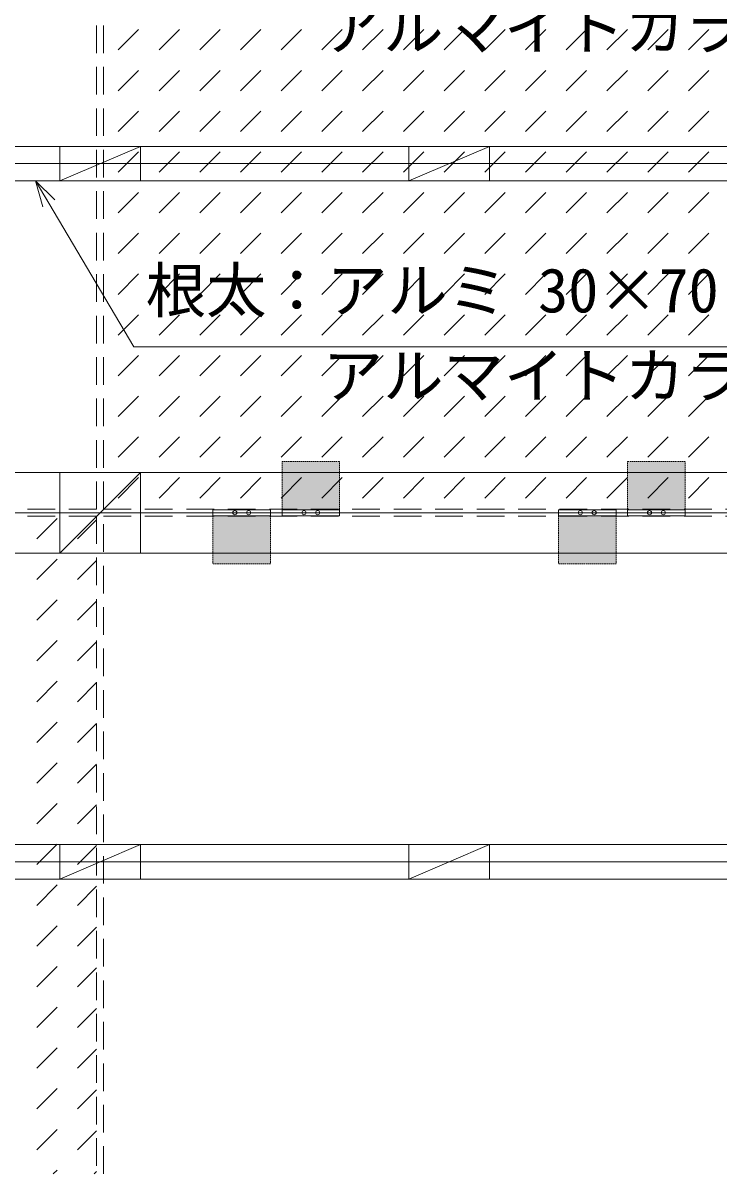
# Model space of a CAD drawing. Units: millimetres, scale not verified. Extents: x -4007 to 4007, y -2741 to 2832.
# Drawn here: x 933 to 1537, y 880 to 1879 of the extents above; entities that cross this region are included whole.
import ezdxf
from ezdxf.enums import TextEntityAlignment as Align

# ---------------------------------------------------------------- set-up
doc = ezdxf.new("R2010")
doc.units = ezdxf.units.MM
doc.header["$LTSCALE"] = 20
doc.linetypes.add('DASHED1', pattern=[1.8, 1.2, -0.6])
for name, color, linetype, lineweight in [('0-5_0', 7, 'Continuous', 9), ('0-8_A-B03-文字_書込_小', 7, 'Continuous', 9), ('0-9_A-E01-仕上太線', 5, 'Continuous', 9), ('0-A_0-A08-芯_他', 4, 'Continuous', 9), ('0-B_A-D08-下地_根太', 3, 'Continuous', 9), ('0-C_A-D09-金物_鋼材', 1, 'Continuous', 9), ('1-6_SUNPO_s', 4, 'Continuous', 9)]:
    doc.layers.add(name, color=color, linetype=linetype, lineweight=lineweight)
doc.styles.add('ＭＳ ゴシック', font='')
doc.styles.get('ＭＳ ゴシック').set_extended_font_data('MS Gothic')

# ---------------------------------------------------------------- blocks, each defined once
blk = doc.blocks.new('EPDM')
at = {"layer": '0-5_0'}
blk.add_line((-700, -300), (700, 300), dxfattribs=at)
blk.add_lwpolyline([(700, 300), (-700, 300), (-700, -300), (700, -300)], close=True, dxfattribs=at)
blk = doc.blocks.new('プレートB-P')
at = {"layer": '0-5_0', "color": 4, "linetype": 'DASHED1'}
for p, q in [((-888, -500), (-888, 500)), ((-52, 500), (-888, 500)), ((-52, -500), (-888, -500))]:
    blk.add_line(p, q, dxfattribs=at)
at = {"layer": '0-5_0'}
for p, q in [((52, 500), (-52, 500)), ((52, -500), (52, 500))]:
    blk.add_line(p, q, dxfattribs=at)
blk.add_lwpolyline([(52, -500), (-52, -500), (-52, 500)], dxfattribs=at)
for centre in [(0, 120), (0, -120)]:
    blk.add_circle(centre, 36, dxfattribs=at)
at = {"layer": '0-5_0', "color": 4}
blk.add_solid([(-52, 500), (-52, -500), (-888, 500), (-888, -500)], dxfattribs=at)
blk = doc.blocks.new('EPDM 70x70')
at = {"layer": '0-5_0'}
blk.add_line((-700, 700), (700, -700), dxfattribs=at)
blk.add_lwpolyline([(700, 700), (-700, 700), (-700, -700), (700, -700)], close=True, dxfattribs=at)
blk = doc.blocks.new('_Open30')
at = {"layer": '1-6_SUNPO_s'}
blk.add_line((0, 0), (-20, 0), dxfattribs=at)
blk.add_lwpolyline([(-20, 5.36), (0, 0), (-20, -5.36)], dxfattribs=at)

msp = doc.modelspace()

# ---------------------------------------------------------------- linework, layer by layer
at = {"layer": '0-8_A-B03-文字_書込_小'}
msp.add_lwpolyline([(1880.87, 1597.64), (1028.97, 1597.64), (951.31, 1728.66)], dxfattribs=at)
at = {"layer": '0-9_A-E01-仕上太線'}
for p, q in [((1015.52, 1855.21), (1033.19, 1872.89)), ((1050.87, 1855.21), (1068.55, 1872.89)), ((1086.23, 1855.21), (1103.91, 1872.89)), ((1121.58, 1855.21), (1139.26, 1872.89)), ((1156.94, 1855.21), (1174.62, 1872.89)), ((1192.29, 1855.21), (1209.97, 1872.89)), ((1227.65, 1855.21), (1245.33, 1872.89)), ((1263, 1855.21), (1280.68, 1872.89)), ((1298.36, 1855.21), (1316.04, 1872.89)), ((1333.71, 1855.21), (1351.39, 1872.89)), ((1369.07, 1855.21), (1386.75, 1872.89)), ((1404.43, 1855.21), (1422.1, 1872.89)), ((1439.78, 1855.21), (1457.46, 1872.89)), ((1475.14, 1855.21), (1492.81, 1872.89)), ((1510.49, 1855.21), (1528.17, 1872.89)), ((1015.52, 1819.86), (1033.19, 1837.54)), ((1050.87, 1819.86), (1068.55, 1837.54)), ((1086.23, 1819.86), (1103.91, 1837.54)), ((1121.58, 1819.86), (1139.26, 1837.54)), ((1156.94, 1819.86), (1174.62, 1837.54)), ((1192.29, 1819.86), (1209.97, 1837.54)), ((1227.65, 1819.86), (1245.33, 1837.54)), ((1263, 1819.86), (1280.68, 1837.54)), ((1298.36, 1819.86), (1316.04, 1837.54)), ((1333.71, 1819.86), (1351.39, 1837.54)), ((1369.07, 1819.86), (1386.75, 1837.54)), ((1404.43, 1819.86), (1422.1, 1837.54)), ((1439.78, 1819.86), (1457.46, 1837.54)), ((1475.14, 1819.86), (1492.81, 1837.54)), ((1510.49, 1819.86), (1528.17, 1837.54)), ((1015.52, 1784.5), (1033.19, 1802.18)), ((1050.87, 1784.5), (1068.55, 1802.18)), ((1086.23, 1784.5), (1103.91, 1802.18)), ((1121.58, 1784.5), (1139.26, 1802.18)), ((1156.94, 1784.5), (1174.62, 1802.18)), ((1192.29, 1784.5), (1209.97, 1802.18)), ((1227.65, 1784.5), (1245.33, 1802.18)), ((1263, 1784.5), (1280.68, 1802.18)), ((1298.36, 1784.5), (1316.04, 1802.18)), ((1333.71, 1784.5), (1351.39, 1802.18)), ((1369.07, 1784.5), (1386.75, 1802.18)), ((1404.43, 1784.5), (1422.1, 1802.18)), ((1439.78, 1784.5), (1457.46, 1802.18)), ((1475.14, 1784.5), (1492.81, 1802.18)), ((1510.49, 1784.5), (1528.17, 1802.18)), ((1015.52, 1749.15), (1033.19, 1766.83)), ((1050.87, 1749.15), (1068.55, 1766.83)), ((1086.23, 1749.15), (1103.91, 1766.83)), ((1121.58, 1749.15), (1139.26, 1766.83)), ((1156.94, 1749.15), (1174.62, 1766.83)), ((1192.29, 1749.15), (1209.97, 1766.83)), ((1227.65, 1749.15), (1245.33, 1766.83)), ((1263, 1749.15), (1280.68, 1766.83)), ((1298.36, 1749.15), (1316.04, 1766.83)), ((1333.71, 1749.15), (1351.39, 1766.83)), ((1369.07, 1749.15), (1386.75, 1766.83)), ((1404.43, 1749.15), (1422.1, 1766.83)), ((1439.78, 1749.15), (1457.46, 1766.83)), ((1475.14, 1749.15), (1492.81, 1766.83)), ((1510.49, 1749.15), (1528.17, 1766.83)), ((1015.52, 1713.79), (1033.19, 1731.47)), ((1050.87, 1713.79), (1068.55, 1731.47)), ((1086.23, 1713.79), (1103.91, 1731.47)), ((1121.58, 1713.79), (1139.26, 1731.47)), ((1156.94, 1713.79), (1174.62, 1731.47)), ((1192.29, 1713.79), (1209.97, 1731.47)), ((1227.65, 1713.79), (1245.33, 1731.47)), ((1263, 1713.79), (1280.68, 1731.47)), ((1298.36, 1713.79), (1316.04, 1731.47)), ((1333.71, 1713.79), (1351.39, 1731.47)), ((1369.07, 1713.79), (1386.75, 1731.47)), ((1404.43, 1713.79), (1422.1, 1731.47)), ((1439.78, 1713.79), (1457.46, 1731.47)), ((1475.14, 1713.79), (1492.81, 1731.47)), ((1510.49, 1713.79), (1528.17, 1731.47)), ((1015.52, 1678.44), (1033.19, 1696.11)), ((1050.87, 1678.44), (1068.55, 1696.11)), ((1086.23, 1678.44), (1103.91, 1696.11)), ((1121.58, 1678.44), (1139.26, 1696.11)), ((1156.94, 1678.44), (1174.62, 1696.11)), ((1192.29, 1678.44), (1209.97, 1696.11)), ((1227.65, 1678.44), (1245.33, 1696.11)), ((1263, 1678.44), (1280.68, 1696.11)), ((1298.36, 1678.44), (1316.04, 1696.11)), ((1333.71, 1678.44), (1351.39, 1696.11)), ((1369.07, 1678.44), (1386.75, 1696.11)), ((1404.43, 1678.44), (1422.1, 1696.11)), ((1439.78, 1678.44), (1457.46, 1696.11)), ((1475.14, 1678.44), (1492.81, 1696.11)), ((1510.49, 1678.44), (1528.17, 1696.11)), ((1015.52, 1643.08), (1033.19, 1660.76)), ((1050.87, 1643.08), (1068.55, 1660.76)), ((1086.23, 1643.08), (1103.91, 1660.76)), ((1121.58, 1643.08), (1139.26, 1660.76)), ((1156.94, 1643.08), (1174.62, 1660.76)), ((1192.29, 1643.08), (1209.97, 1660.76)), ((1227.65, 1643.08), (1245.33, 1660.76)), ((1263, 1643.08), (1280.68, 1660.76)), ((1298.36, 1643.08), (1316.04, 1660.76)), ((1333.71, 1643.08), (1351.39, 1660.76)), ((1369.07, 1643.08), (1386.75, 1660.76)), ((1404.43, 1643.08), (1422.1, 1660.76)), ((1439.78, 1643.08), (1457.46, 1660.76)), ((1475.14, 1643.08), (1492.81, 1660.76)), ((1510.49, 1643.08), (1528.17, 1660.76)), ((1015.52, 1607.73), (1033.19, 1625.4)), ((1050.87, 1607.73), (1068.55, 1625.4)), ((1086.23, 1607.73), (1103.91, 1625.4)), ((1121.58, 1607.73), (1139.26, 1625.4)), ((1156.94, 1607.73), (1174.62, 1625.4)), ((1192.29, 1607.73), (1209.97, 1625.4)), ((1227.65, 1607.73), (1245.33, 1625.4)), ((1263, 1607.73), (1280.68, 1625.4)), ((1298.36, 1607.73), (1316.04, 1625.4)), ((1333.71, 1607.73), (1351.39, 1625.4)), ((1369.07, 1607.73), (1386.75, 1625.4)), ((1404.43, 1607.73), (1422.1, 1625.4)), ((1439.78, 1607.73), (1457.46, 1625.4)), ((1475.14, 1607.73), (1492.81, 1625.4)), ((1510.49, 1607.73), (1528.17, 1625.4)), ((1015.52, 1572.37), (1033.19, 1590.05)), ((1050.87, 1572.37), (1068.55, 1590.05)), ((1086.23, 1572.37), (1103.91, 1590.05)), ((1121.58, 1572.37), (1139.26, 1590.05)), ((1156.94, 1572.37), (1174.62, 1590.05)), ((1192.29, 1572.37), (1209.97, 1590.05)), ((1227.65, 1572.37), (1245.33, 1590.05)), ((1263, 1572.37), (1280.68, 1590.05)), ((1298.36, 1572.37), (1316.04, 1590.05)), ((1333.71, 1572.37), (1351.39, 1590.05)), ((1369.07, 1572.37), (1386.75, 1590.05)), ((1404.43, 1572.37), (1422.1, 1590.05)), ((1439.78, 1572.37), (1457.46, 1590.05)), ((1475.14, 1572.37), (1492.81, 1590.05)), ((1510.49, 1572.37), (1528.17, 1590.05)), ((1015.52, 1537.02), (1033.19, 1554.69)), ((1050.87, 1537.02), (1068.55, 1554.69)), ((1086.23, 1537.02), (1103.91, 1554.69)), ((1121.58, 1537.02), (1139.26, 1554.69)), ((1156.94, 1537.02), (1174.62, 1554.69)), ((1192.29, 1537.02), (1209.97, 1554.69)), ((1227.65, 1537.02), (1245.33, 1554.69)), ((1263, 1537.02), (1280.68, 1554.69)), ((1298.36, 1537.02), (1316.04, 1554.69)), ((1333.71, 1537.02), (1351.39, 1554.69)), ((1369.07, 1537.02), (1386.75, 1554.69)), ((1404.43, 1537.02), (1422.1, 1554.69)), ((1439.78, 1537.02), (1457.46, 1554.69)), ((1475.14, 1537.02), (1492.81, 1554.69)), ((1510.49, 1537.02), (1528.17, 1554.69)), ((1015.52, 1501.66), (1033.19, 1519.34)), ((1050.87, 1501.66), (1068.55, 1519.34)), ((1086.23, 1501.66), (1103.91, 1519.34)), ((1121.58, 1501.66), (1139.26, 1519.34)), ((1156.94, 1501.66), (1174.62, 1519.34)), ((1192.29, 1501.66), (1209.97, 1519.34)), ((1227.65, 1501.66), (1245.33, 1519.34)), ((1263, 1501.66), (1280.68, 1519.34)), ((1298.36, 1501.66), (1316.04, 1519.34)), ((1333.71, 1501.66), (1351.39, 1519.34)), ((1369.07, 1501.66), (1386.75, 1519.34)), ((1404.43, 1501.66), (1422.1, 1519.34)), ((1439.78, 1501.66), (1457.46, 1519.34)), ((1475.14, 1501.66), (1492.81, 1519.34)), ((1510.49, 1501.66), (1528.17, 1519.34)), ((1015.52, 1466.31), (1033.19, 1483.98)), ((1050.87, 1466.31), (1068.55, 1483.98)), ((1086.23, 1466.31), (1103.91, 1483.98)), ((1121.58, 1466.31), (1139.26, 1483.98)), ((1156.94, 1466.31), (1174.62, 1483.98)), ((1192.29, 1466.31), (1209.97, 1483.98)), ((1227.65, 1466.31), (1245.33, 1483.98)), ((1263, 1466.31), (1280.68, 1483.98)), ((1298.36, 1466.31), (1316.04, 1483.98)), ((1333.71, 1466.31), (1351.39, 1483.98)), ((1369.07, 1466.31), (1386.75, 1483.98)), ((1404.43, 1466.31), (1422.1, 1483.98)), ((1439.78, 1466.31), (1457.46, 1483.98)), ((1475.14, 1466.31), (1492.81, 1483.98)), ((1510.49, 1466.31), (1528.17, 1483.98)), ((944.81, 1430.95), (962.48, 1448.63)), ((980.16, 1430.95), (996.67, 1447.46)), ((944.81, 1395.59), (962.48, 1413.27)), ((980.16, 1395.59), (996.67, 1412.1)), ((944.81, 1360.24), (962.48, 1377.92)), ((980.16, 1360.24), (996.67, 1376.74)), ((944.81, 1324.88), (962.48, 1342.56)), ((980.16, 1324.88), (996.67, 1341.39)), ((944.81, 1289.53), (962.48, 1307.21)), ((980.16, 1289.53), (996.67, 1306.03)), ((944.81, 1254.17), (962.48, 1271.85)), ((980.16, 1254.17), (996.67, 1270.68)), ((944.81, 1218.82), (962.48, 1236.5)), ((980.16, 1218.82), (996.67, 1235.32)), ((944.81, 1183.46), (962.48, 1201.14)), ((980.16, 1183.46), (996.67, 1199.97)), ((944.81, 1148.11), (962.48, 1165.78)), ((980.16, 1148.11), (996.67, 1164.61)), ((944.81, 1112.75), (962.48, 1130.43)), ((980.16, 1112.75), (996.67, 1129.26)), ((944.81, 1077.4), (962.48, 1095.07)), ((980.16, 1077.4), (996.67, 1093.9)), ((944.81, 1042.04), (962.48, 1059.72)), ((980.16, 1042.04), (996.67, 1058.55)), ((944.81, 1006.69), (962.48, 1024.36)), ((980.16, 1006.69), (996.67, 1023.19)), ((944.81, 971.33), (962.48, 989.01)), ((980.16, 971.33), (996.67, 987.84)), ((944.81, 935.98), (962.48, 953.65)), ((980.16, 935.98), (996.67, 952.48)), ((944.81, 900.62), (962.48, 918.3)), ((980.16, 900.62), (996.67, 917.12)), ((959.11, 879.56), (962.48, 882.94)), ((994.46, 879.56), (996.67, 881.77))]:
    msp.add_line(p, q, dxfattribs=at)
at = {"layer": '0-9_A-E01-仕上太線', "linetype": 'DASHED1'}
for points in [[(396.67, 1456.56), (996.67, 1456.56), (996.67, 2056.56), (396.67, 2056.56)], [(1002.67, 1456.56), (1602.67, 1456.56), (1602.67, 2056.56), (1002.67, 2056.56)]]:
    msp.add_lwpolyline(points, close=True, dxfattribs=at)
for points in [[(396.67, 879.56), (396.67, 1450.56), (996.67, 1450.56), (996.67, 879.56)], [(1002.67, 879.56), (1002.67, 1450.56), (1602.67, 1450.56), (1602.67, 879.56)]]:
    msp.add_lwpolyline(points, dxfattribs=at)
at = {"layer": '0-A_0-A08-芯_他'}
for p, q in [((258.67, 1756.56), (3558.67, 1756.56)), ((258.67, 1453.56), (3558.67, 1453.56)), ((258.67, 1150.56), (3558.67, 1150.56))]:
    msp.add_line(p, q, dxfattribs=at)
at = {"layer": '0-B_A-D08-下地_根太'}
for p, q in [((307.53, 1771.56), (3420.67, 1771.56)), ((307.53, 1741.56), (3420.67, 1741.56)), ((307.53, 1488.56), (3420.67, 1488.56)), ((307.53, 1418.56), (3420.67, 1418.56)), ((307.53, 1165.56), (3420.67, 1165.56)), ((307.53, 1135.56), (3420.67, 1135.56))]:
    msp.add_line(p, q, dxfattribs=at)

# ---------------------------------------------------------------- block references
at = {"layer": '0-8_A-B03-文字_書込_小', "xscale": 1.125, "yscale": 1.125, "rotation": 120.65633}
msp.add_blockref('_Open30', (943.66, 1741.56), dxfattribs=at)
at = {"layer": '0-C_A-D09-金物_鋼材', "xscale": 0.05, "yscale": 0.05}
for p in [(999.67, 1756.56), (1302.67, 1756.56), (999.67, 1150.56), (1302.67, 1150.56)]:
    msp.add_blockref('EPDM', p, dxfattribs=at)
for name, p, rotation in [('プレートB-P', (1182.67, 1453.56), 270), ('プレートB-P', (1482.67, 1453.56), 270), ('EPDM 70x70', (999.67, 1453.56), 90), ('プレートB-P', (1122.67, 1453.56), 90), ('プレートB-P', (1422.67, 1453.56), 90)]:
    msp.add_blockref(name, p, dxfattribs=dict(at, rotation=rotation))

# ---------------------------------------------------------------- texts
at = {"layer": '0-8_A-B03-文字_書込_小', "style": 'ＭＳ ゴシック'}
for s, p in [('アルマイトカラー：ブロンズ', (1193.03, 1843.77)), ('根太：アルミ 30×70 t-2.0 ＠606', (1039.41, 1615.87)), ('アルマイトカラー：ブロンズ', (1193.03, 1541.77))]:
    msp.add_text(s, height=38.42, dxfattribs=at).set_placement(p, align=Align.BOTTOM_LEFT)

doc.saveas('drawing.dxf')
